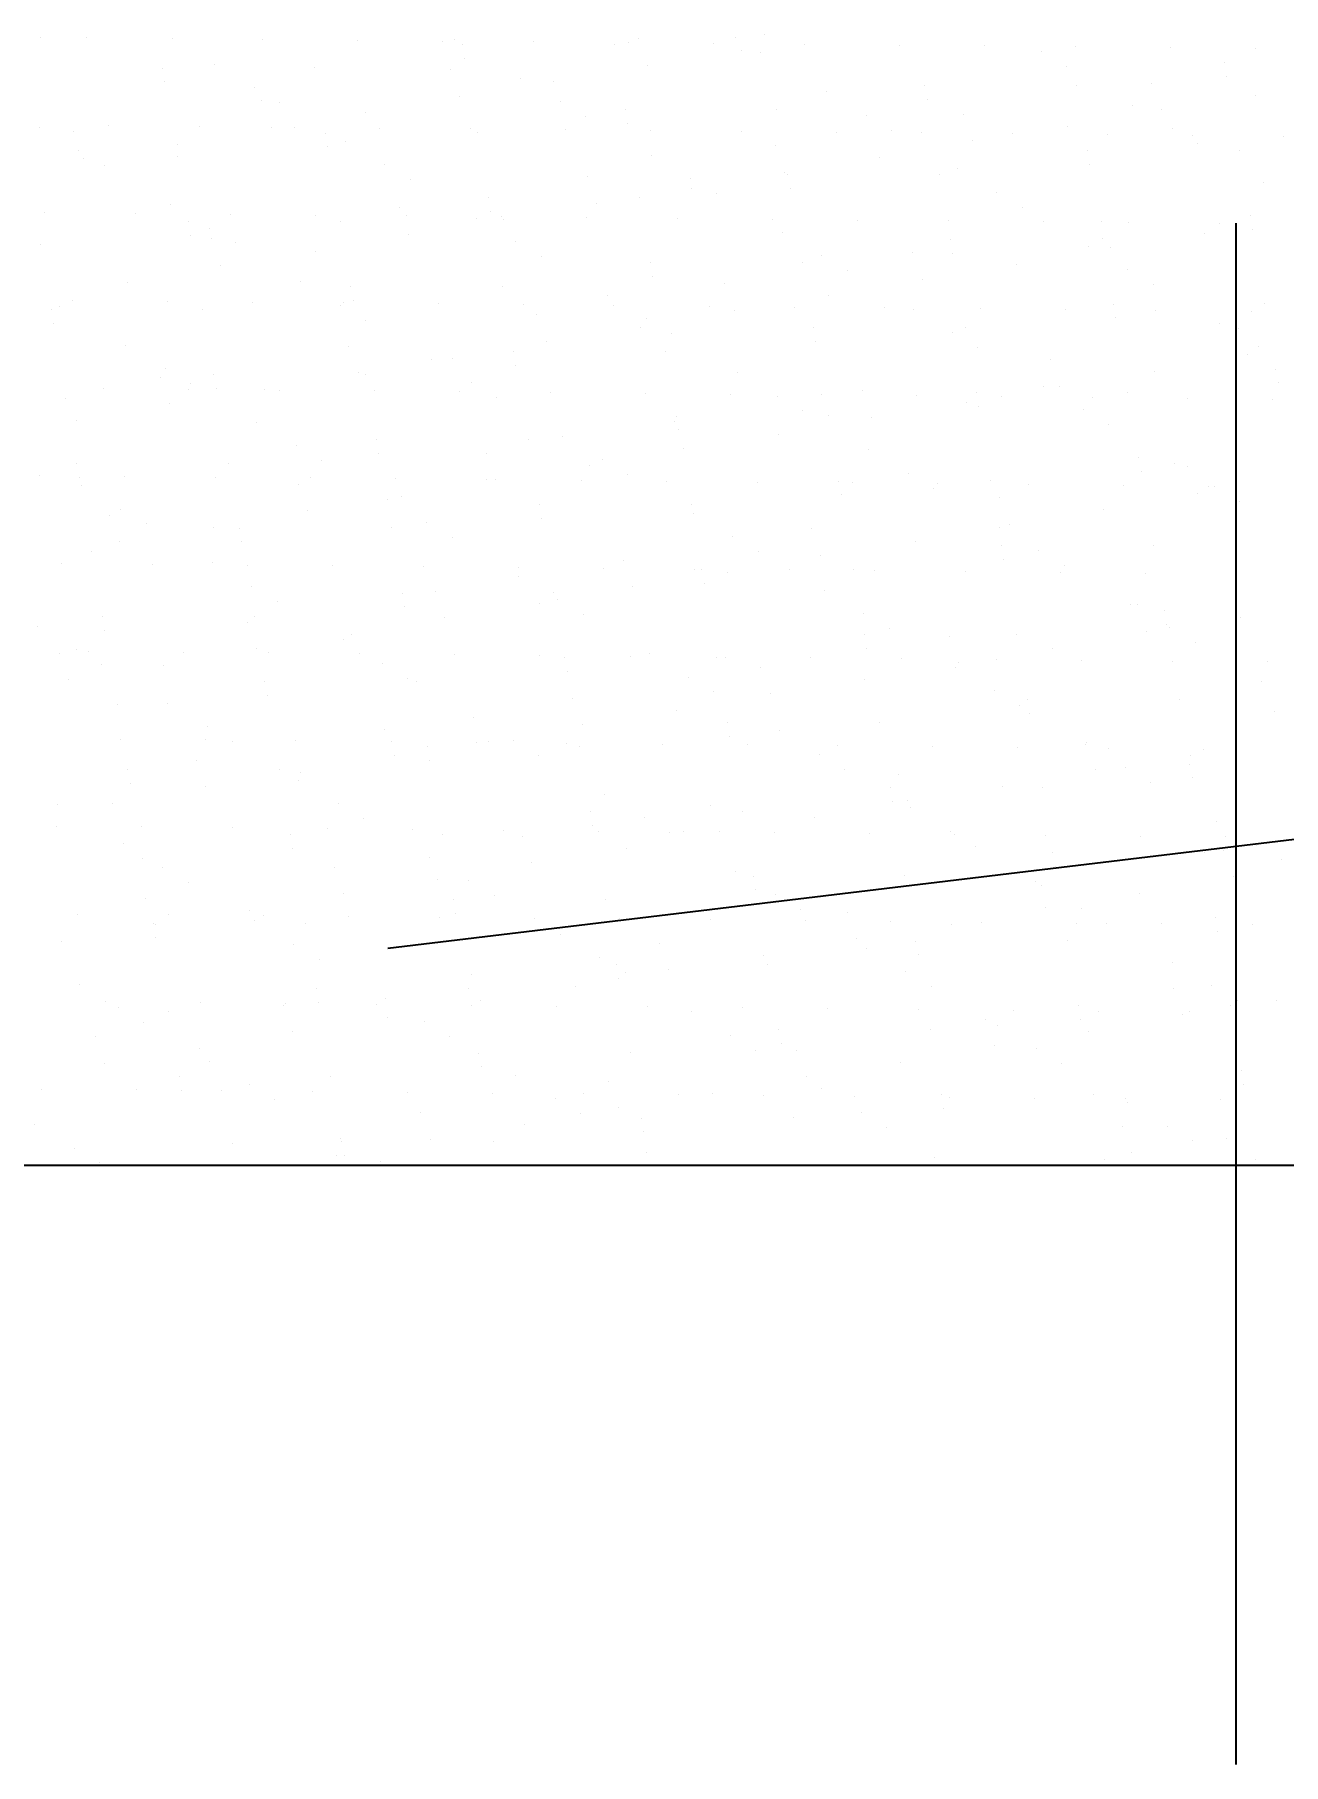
# Model space of a CAD drawing. Header units: millimetres. Extents: x -3 to 53, y -269 to 39.
# Drawn here: x 36.065 to 38.05, y 19.45 to 22.2 of the extents above; entities that cross this region are included whole.
import ezdxf
from ezdxf import colors
from ezdxf.entities.mleader import LeaderData, LeaderLine
from ezdxf.enums import TextEntityAlignment as Align
from ezdxf.math import Vec2, Vec3
from ezdxf.xclip import XClip

# ---------------------------------------------------------------- set-up
doc = ezdxf.new("R2010")
doc.units = ezdxf.units.MM
doc.header["$LTSCALE"] = 15
doc.header["$XCLIPFRAME"] = 2
for name, pattern in [('ACAD_ISO07W100', [3, 0, -3]), ('HIDDEN2', [0.1875, 0.125, -0.0625]), ('PHANTOM', [63.5, 31.75, -6.35, 6.35, -6.35, 6.35, -6.35]), ('PHANTOM2', [1.25, 0.625, -0.125, 0.125, -0.125, 0.125, -0.125])]:
    doc.linetypes.add(name, pattern=pattern)
doc.layers.get('0').update_dxf_attribs({"color": 250})
for name, color, linetype in [('A-EJES', 251, 'PHANTOM'), ('A-MURO BAJO', 251, 'Continuous'), ('A-PROYECCIONES', 250, 'HIDDEN2'), ('A-TEXTO-INDICACIONES', 250, 'Continuous'), ('DLP_VERDE', 250, 'Continuous')]:
    doc.layers.add(name, color=color, linetype=linetype)
doc.layers.add('A-MUROS', color=252, linetype='Continuous', lineweight=30)
doc.styles.add('R80', font='ARIALN.TTF', dxfattribs={"height": 2.03})
doc.styles.add('TXT_COTAS', font='romans.shx', dxfattribs={"width": 0.8})

# ---------------------------------------------------------------- blocks, each defined once
blk = doc.blocks.new('A$C9f73720c')
at = {"layer": 'A-MURO BAJO'}
blk.add_line((67.3776, 127.5973, 0), (61.6241, 108.7505, 0), dxfattribs=at)
at = {"layer": 'A-PROYECCIONES'}
blk.add_line((57.9161, 84.0296, 0), (65.9466, 129.074, 0), dxfattribs=at)
at = {"layer": 'DLP_VERDE'}
blk.add_line((67.3776, 127.5973), (61.6244, 108.7504), dxfattribs=at)
at = {"layer": 'DLP_VERDE', "linetype": 'Continuous'}
for p, q in [((62.847, 118.8387), (62.847, 118.8387)), ((62.9186, 118.8164), (62.9186, 118.8164)), ((62.9933, 118.8394), (62.9933, 118.8394)), ((62.8536, 118.7848), (62.8536, 118.7848)), ((62.8757, 118.7819), (62.8757, 118.7819)), ((62.9947, 118.7662), (62.9947, 118.7662)), ((63.0547, 118.7879), (63.0547, 118.7879)), ((63.0987, 118.7525), (63.0987, 118.7525)), ((63.1207, 118.7496), (63.1207, 118.7496)), ((63.2397, 118.7339), (63.2397, 118.7339)), ((62.8064, 118.7098), (62.8064, 118.7098)), ((63.2444, 118.7093), (63.2444, 118.7093)), ((63.3437, 118.7202), (63.3437, 118.7202)), ((63.3657, 118.7173), (63.3657, 118.7173)), ((62.9499, 118.7016), (62.9499, 118.7016)), ((62.9649, 118.7056), (62.9649, 118.7056)), ((63.0961, 118.7023), (63.0961, 118.7023)), ((63.2649, 118.6822), (63.2649, 118.6822)), ((63.3014, 118.7045), (63.3014, 118.7045)), ((63.3094, 118.6841), (63.3094, 118.6841)), ((63.3879, 118.7011), (63.3879, 118.7011)), ((62.852, 118.6642), (62.852, 118.6642)), ((62.8964, 118.6661), (62.8964, 118.6661)), ((62.9305, 118.6741), (62.9305, 118.6741)), ((63.1051, 118.6752), (63.1051, 118.6752)), ((63.2477, 118.6552), (63.2477, 118.6552)), ((62.8768, 118.6248), (62.8768, 118.6248)), ((63.5288, 118.6033), (63.5288, 118.6033)), ((62.9092, 118.5727), (62.9092, 118.5727)), ((63.1579, 118.5729), (63.1579, 118.5729)), ((63.3473, 118.5722), (63.3473, 118.5722)), ((63.4944, 118.5718), (63.4944, 118.5718)), ((63.7853, 118.5717), (63.7853, 118.5717)), ((62.7609, 118.5657), (62.7609, 118.5657)), ((62.787, 118.5426), (62.787, 118.5426)), ((62.8205, 118.549), (62.8205, 118.549)), ((63.0527, 118.5645), (63.0527, 118.5645)), ((63.1235, 118.5414), (63.1235, 118.5414)), ((63.199, 118.5652), (63.199, 118.5652)), ((63.4907, 118.564), (63.4907, 118.564)), ((63.4959, 118.5429), (63.4959, 118.5429)), ((63.637, 118.5646), (63.637, 118.5646)), ((63.7046, 118.5521), (63.7046, 118.5521)), ((63.8116, 118.5529), (63.8116, 118.5529)), ((63.8644, 118.559), (63.8644, 118.559)), ((62.8786, 118.516), (62.8786, 118.516)), ((62.9245, 118.5353), (62.9245, 118.5353)), ((62.9465, 118.5324), (62.9465, 118.5324)), ((63.0385, 118.523), (63.0385, 118.523)), ((63.0655, 118.5167), (63.0655, 118.5167)), ((63.0829, 118.5249), (63.0829, 118.5249)), ((63.2916, 118.534), (63.2916, 118.534)), ((63.4407, 118.5225), (63.4407, 118.5225)), ((63.4514, 118.541), (63.4514, 118.541)), ((62.7526, 118.511), (62.7526, 118.511)), ((63.0697, 118.4921), (63.0697, 118.4921)), ((63.1695, 118.503), (63.1695, 118.503)), ((63.1916, 118.5001), (63.1916, 118.5001)), ((64.0927, 118.501), (64.0927, 118.501)), ((63.3106, 118.4845), (63.3106, 118.4845)), ((63.4146, 118.4708), (63.4146, 118.4708)), ((63.4366, 118.4679), (63.4366, 118.4679)), ((63.7218, 118.4706), (63.7218, 118.4706)), ((64.0583, 118.4694), (64.0583, 118.4694)), ((63.0121, 118.4356), (63.0121, 118.4356)), ((63.3509, 118.4402), (63.3509, 118.4402)), ((63.4501, 118.4351), (63.4501, 118.4351)), ((63.5556, 118.4522), (63.5556, 118.4522)), ((63.6596, 118.4385), (63.6596, 118.4385)), ((63.6816, 118.4356), (63.6816, 118.4356)), ((63.6874, 118.4391), (63.6874, 118.4391)), ((63.8881, 118.4346), (63.8881, 118.4346)), ((62.7175, 118.4279), (62.7175, 118.4279)), ((62.8638, 118.4286), (62.8638, 118.4286)), ((62.9799, 118.4099), (62.9799, 118.4099)), ((63.1555, 118.4274), (63.1555, 118.4274)), ((63.3018, 118.4281), (63.3018, 118.4281)), ((63.3165, 118.4087), (63.3165, 118.4087)), ((63.5936, 118.4269), (63.5936, 118.4269)), ((63.7398, 118.4275), (63.7398, 118.4275)), ((63.8006, 118.42), (63.8006, 118.42)), ((63.8911, 118.4109), (63.8911, 118.4109)), ((63.9046, 118.4063), (63.9046, 118.4063)), ((64.0046, 118.4202), (64.0046, 118.4202)), ((64.0316, 118.4263), (64.0316, 118.4263)), ((64.0509, 118.4179), (64.0509, 118.4179)), ((64.0953, 118.4198), (64.0953, 118.4198)), ((64.1779, 118.427), (64.1779, 118.427)), ((64.3041, 118.4289), (64.3041, 118.4289)), ((62.9455, 118.3783), (62.9455, 118.3783)), ((63.225, 118.3818), (63.225, 118.3818)), ((63.2694, 118.3837), (63.2694, 118.3837)), ((63.4781, 118.3929), (63.4781, 118.3929)), ((63.6336, 118.3898), (63.6336, 118.3898)), ((63.6379, 118.3998), (63.6379, 118.3998)), ((63.6824, 118.4018), (63.6824, 118.4018)), ((63.9267, 118.4034), (63.9267, 118.4034)), ((64.0456, 118.3877), (64.0456, 118.3877)), ((62.812, 118.3638), (62.812, 118.3638)), ((62.8564, 118.3657), (62.8564, 118.3657)), ((63.0651, 118.3748), (63.0651, 118.3748)), ((63.2627, 118.3595), (63.2627, 118.3595)), ((64.1496, 118.374), (64.1496, 118.374)), ((64.1717, 118.3711), (64.1717, 118.3711)), ((64.2857, 118.3683), (64.2857, 118.3683)), ((64.2907, 118.3554), (64.2907, 118.3554)), ((62.8918, 118.3291), (62.8918, 118.3291)), ((63.9148, 118.3379), (63.9148, 118.3379)), ((64.2513, 118.3367), (64.2513, 118.3367)), ((64.3947, 118.3417), (64.3947, 118.3417)), ((64.4167, 118.3388), (64.4167, 118.3388)), ((64.5357, 118.3232), (64.5357, 118.3232)), ((62.6769, 118.299), (62.6769, 118.299)), ((62.7503, 118.3181), (62.7503, 118.3181)), ((62.7724, 118.3152), (62.7724, 118.3152)), ((62.8914, 118.2995), (62.8914, 118.2995)), ((63.1149, 118.2985), (63.1149, 118.2985)), ((63.5438, 118.3075), (63.5438, 118.3075)), ((63.5529, 118.298), (63.5529, 118.298)), ((63.8804, 118.3064), (63.8804, 118.3064)), ((63.991, 118.2975), (63.991, 118.2975)), ((64.429, 118.2969), (64.429, 118.2969)), ((62.8203, 118.2908), (62.8203, 118.2908)), ((62.9666, 118.2915), (62.9666, 118.2915)), ((62.9954, 118.2858), (62.9954, 118.2858)), ((63.0174, 118.2829), (63.0174, 118.2829)), ((63.1364, 118.2673), (63.1364, 118.2673)), ((63.1729, 118.2772), (63.1729, 118.2772)), ((63.2584, 118.2903), (63.2584, 118.2903)), ((63.4047, 118.2909), (63.4047, 118.2909)), ((63.5094, 118.276), (63.5094, 118.276)), ((63.6964, 118.2897), (63.6964, 118.2897)), ((63.8427, 118.2904), (63.8427, 118.2904)), ((64.0776, 118.2697), (64.0776, 118.2697)), ((64.1344, 118.2892), (64.1344, 118.2892)), ((64.1975, 118.2875), (64.1975, 118.2875)), ((64.2374, 118.2767), (64.2374, 118.2767)), ((64.2807, 118.2899), (64.2807, 118.2899)), ((64.2818, 118.2786), (64.2818, 118.2786)), ((64.4906, 118.2877), (64.4906, 118.2877)), ((62.802, 118.2468), (62.802, 118.2468)), ((63.1385, 118.2456), (63.1385, 118.2456)), ((63.2404, 118.2536), (63.2404, 118.2536)), ((63.2624, 118.2507), (63.2624, 118.2507)), ((63.4115, 118.2406), (63.4115, 118.2406)), ((63.4559, 118.2426), (63.4559, 118.2426)), ((63.6646, 118.2517), (63.6646, 118.2517)), ((63.8244, 118.2587), (63.8244, 118.2587)), ((63.8266, 118.2571), (63.8266, 118.2571)), ((63.8689, 118.2606), (63.8689, 118.2606)), ((62.7676, 118.2153), (62.7676, 118.2153)), ((62.8386, 118.2156), (62.8386, 118.2156)), ((62.9985, 118.2226), (62.9985, 118.2226)), ((63.0429, 118.2245), (63.0429, 118.2245)), ((63.2516, 118.2337), (63.2516, 118.2337)), ((63.3814, 118.235), (63.3814, 118.235)), ((63.4557, 118.2268), (63.4557, 118.2268)), ((63.4854, 118.2213), (63.4854, 118.2213)), ((63.5075, 118.2184), (63.5075, 118.2184)), ((64.4787, 118.2356), (64.4787, 118.2356)), ((63.0848, 118.1964), (63.0848, 118.1964)), ((63.6265, 118.2028), (63.6265, 118.2028)), ((63.7305, 118.1891), (63.7305, 118.1891)), ((63.7525, 118.1862), (63.7525, 118.1862)), ((64.1077, 118.2052), (64.1077, 118.2052)), ((64.4443, 118.204), (64.4443, 118.204)), ((62.7138, 118.166), (62.7138, 118.166)), ((62.7797, 118.1619), (62.7797, 118.1619)), ((63.2177, 118.1614), (63.2177, 118.1614)), ((63.6558, 118.1609), (63.6558, 118.1609)), ((63.7368, 118.1748), (63.7368, 118.1748)), ((63.8715, 118.1705), (63.8715, 118.1705)), ((63.9755, 118.1568), (63.9755, 118.1568)), ((64.0733, 118.1737), (64.0733, 118.1737)), ((64.0938, 118.1603), (64.0938, 118.1603)), ((62.6314, 118.1549), (62.6314, 118.1549)), ((62.9232, 118.1537), (62.9232, 118.1537)), ((63.0695, 118.1544), (63.0695, 118.1544)), ((63.3612, 118.1532), (63.3612, 118.1532)), ((63.3659, 118.1445), (63.3659, 118.1445)), ((63.5075, 118.1538), (63.5075, 118.1538)), ((63.7024, 118.1433), (63.7024, 118.1433)), ((63.7992, 118.1526), (63.7992, 118.1526)), ((63.9455, 118.1533), (63.9455, 118.1533)), ((63.9975, 118.1539), (63.9975, 118.1539)), ((64.1165, 118.1382), (64.1165, 118.1382)), ((64.2373, 118.1521), (64.2373, 118.1521)), ((64.3836, 118.1528), (64.3836, 118.1528)), ((64.3905, 118.1548), (64.3905, 118.1548)), ((64.4239, 118.1355), (64.4239, 118.1355)), ((64.4683, 118.1375), (64.4683, 118.1375)), ((62.995, 118.1141), (62.995, 118.1141)), ((63.3315, 118.1129), (63.3315, 118.1129)), ((63.6424, 118.1014), (63.6424, 118.1014)), ((63.8511, 118.1105), (63.8511, 118.1105)), ((64.0109, 118.1175), (64.0109, 118.1175)), ((64.0196, 118.1244), (64.0196, 118.1244)), ((64.0554, 118.1194), (64.0554, 118.1194)), ((64.2205, 118.1245), (64.2205, 118.1245)), ((64.2425, 118.1216), (64.2425, 118.1216)), ((64.2641, 118.1285), (64.2641, 118.1285)), ((64.3615, 118.106), (64.3615, 118.106)), ((62.5982, 118.098), (62.5982, 118.098)), ((62.624, 118.0837), (62.624, 118.0837)), ((62.7172, 118.0823), (62.7172, 118.0823)), ((62.9606, 118.0826), (62.9606, 118.0826)), ((63.0251, 118.0744), (63.0251, 118.0744)), ((63.185, 118.0814), (63.185, 118.0814)), ((63.2294, 118.0834), (63.2294, 118.0834)), ((63.4381, 118.0925), (63.4381, 118.0925)), ((63.598, 118.0995), (63.598, 118.0995)), ((63.6487, 118.0941), (63.6487, 118.0941)), ((64.4655, 118.0923), (64.4655, 118.0923)), ((62.5896, 118.0522), (62.5896, 118.0522)), ((62.6121, 118.0564), (62.6121, 118.0564)), ((62.772, 118.0634), (62.772, 118.0634)), ((62.8164, 118.0653), (62.8164, 118.0653)), ((62.8212, 118.0686), (62.8212, 118.0686)), ((62.8432, 118.0657), (62.8432, 118.0657)), ((62.9622, 118.0501), (62.9622, 118.0501)), ((63.2777, 118.0637), (63.2777, 118.0637)), ((64.3007, 118.0725), (64.3007, 118.0725)), ((62.8825, 118.0248), (62.8825, 118.0248)), ((62.9068, 118.0333), (62.9068, 118.0333)), ((63.0662, 118.0364), (63.0662, 118.0364)), ((63.0883, 118.0335), (63.0883, 118.0335)), ((63.3206, 118.0243), (63.3206, 118.0243)), ((63.7586, 118.0238), (63.7586, 118.0238)), ((63.9298, 118.0421), (63.9298, 118.0421)), ((64.1966, 118.0232), (64.1966, 118.0232)), ((64.2663, 118.041), (64.2663, 118.041)), ((62.588, 118.0171), (62.588, 118.0171)), ((62.7343, 118.0178), (62.7343, 118.0178)), ((63.026, 118.0166), (63.026, 118.0166)), ((63.1723, 118.0173), (63.1723, 118.0173)), ((63.2073, 118.0178), (63.2073, 118.0178)), ((63.3113, 118.0041), (63.3113, 118.0041)), ((63.3333, 118.0012), (63.3333, 118.0012)), ((63.4641, 118.0161), (63.4641, 118.0161)), ((63.5589, 118.0118), (63.5589, 118.0118)), ((63.6103, 118.0167), (63.6103, 118.0167)), ((63.8954, 118.0106), (63.8954, 118.0106)), ((63.9021, 118.0155), (63.9021, 118.0155)), ((64.0484, 118.0162), (64.0484, 118.0162)), ((64.2126, 117.9917), (64.2126, 117.9917)), ((64.3401, 118.015), (64.3401, 118.015)), ((63.1879, 117.9814), (63.1879, 117.9814)), ((63.4523, 117.9856), (63.4523, 117.9856)), ((63.5245, 117.9802), (63.5245, 117.9802)), ((63.5563, 117.9719), (63.5563, 117.9719)), ((63.5783, 117.969), (63.5783, 117.969)), ((64.0376, 117.9693), (64.0376, 117.9693)), ((64.1974, 117.9763), (64.1974, 117.9763)), ((64.2419, 117.9783), (64.2419, 117.9783)), ((62.817, 117.951), (62.817, 117.951)), ((63.1535, 117.9499), (63.1535, 117.9499)), ((63.3715, 117.9403), (63.3715, 117.9403)), ((63.4159, 117.9422), (63.4159, 117.9422)), ((63.6246, 117.9513), (63.6246, 117.9513)), ((63.6973, 117.9533), (63.6973, 117.9533)), ((63.7845, 117.9583), (63.7845, 117.9583)), ((63.8013, 117.9396), (63.8013, 117.9396)), ((63.8234, 117.9367), (63.8234, 117.9367)), ((63.8289, 117.9602), (63.8289, 117.9602)), ((63.8416, 117.9614), (63.8416, 117.9614)), ((62.7826, 117.9195), (62.7826, 117.9195)), ((62.7986, 117.9152), (62.7986, 117.9152)), ((62.9585, 117.9222), (62.9585, 117.9222)), ((63.0029, 117.9242), (63.0029, 117.9242)), ((63.2116, 117.9333), (63.2116, 117.9333)), ((63.4707, 117.931), (63.4707, 117.931)), ((63.9423, 117.921), (63.9423, 117.921)), ((64.1228, 117.9095), (64.1228, 117.9095)), ((62.5455, 117.9042), (62.5455, 117.9042)), ((62.5473, 117.8882), (62.5473, 117.8882)), ((62.5899, 117.9061), (62.5899, 117.9061)), ((62.9854, 117.8877), (62.9854, 117.8877)), ((63.0998, 117.9006), (63.0998, 117.9006)), ((63.4234, 117.8872), (63.4234, 117.8872)), ((63.8615, 117.8867), (63.8615, 117.8867)), ((64.0463, 117.9073), (64.0463, 117.9073)), ((64.0684, 117.9044), (64.0684, 117.9044)), ((64.1874, 117.8888), (64.1874, 117.8888)), ((64.2995, 117.8861), (64.2995, 117.8861)), ((62.543, 117.8651), (62.543, 117.8651)), ((62.6908, 117.88), (62.6908, 117.88)), ((62.7289, 117.8703), (62.7289, 117.8703)), ((62.8371, 117.8807), (62.8371, 117.8807)), ((63.1289, 117.8795), (63.1289, 117.8795)), ((63.2751, 117.8802), (63.2751, 117.8802)), ((63.5669, 117.879), (63.5669, 117.879)), ((63.7132, 117.8796), (63.7132, 117.8796)), ((63.7518, 117.8791), (63.7518, 117.8791)), ((64.0049, 117.8784), (64.0049, 117.8784)), ((64.0884, 117.8779), (64.0884, 117.8779)), ((64.1512, 117.8791), (64.1512, 117.8791)), ((64.2914, 117.8751), (64.2914, 117.8751)), ((64.3134, 117.8722), (64.3134, 117.8722)), ((62.6471, 117.8514), (62.6471, 117.8514)), ((62.6691, 117.8485), (62.6691, 117.8485)), ((62.7881, 117.8329), (62.7881, 117.8329)), ((63.3809, 117.8487), (63.3809, 117.8487)), ((63.7174, 117.8476), (63.7174, 117.8476)), ((64.0346, 117.8287), (64.0346, 117.8287)), ((64.2241, 117.8282), (64.2241, 117.8282)), ((64.3839, 117.8351), (64.3839, 117.8351)), ((62.8921, 117.8192), (62.8921, 117.8192)), ((62.9141, 117.8163), (62.9141, 117.8163)), ((63.01, 117.8184), (63.01, 117.8184)), ((63.0331, 117.8006), (63.0331, 117.8006)), ((63.3465, 117.8172), (63.3465, 117.8172)), ((63.558, 117.7991), (63.558, 117.7991)), ((63.6024, 117.801), (63.6024, 117.801)), ((63.8111, 117.8101), (63.8111, 117.8101)), ((63.971, 117.8171), (63.971, 117.8171)), ((64.0154, 117.819), (64.0154, 117.819)), ((62.6391, 117.788), (62.6391, 117.788)), ((62.9756, 117.7868), (62.9756, 117.7868)), ((62.9851, 117.7741), (62.9851, 117.7741)), ((63.1371, 117.7869), (63.1371, 117.7869)), ((63.145, 117.781), (63.145, 117.781)), ((63.1591, 117.784), (63.1591, 117.784)), ((63.1894, 117.783), (63.1894, 117.783)), ((63.3981, 117.7921), (63.3981, 117.7921)), ((63.6637, 117.7983), (63.6637, 117.7983)), ((64.3157, 117.7768), (64.3157, 117.7768)), ((62.5019, 117.7441), (62.5019, 117.7441)), ((62.5721, 117.756), (62.5721, 117.756)), ((62.6047, 117.7565), (62.6047, 117.7565)), ((62.6502, 117.7511), (62.6502, 117.7511)), ((62.732, 117.763), (62.732, 117.763)), ((62.7764, 117.765), (62.7764, 117.765)), ((63.0882, 117.7506), (63.0882, 117.7506)), ((63.2781, 117.7684), (63.2781, 117.7684)), ((63.2928, 117.7679), (63.2928, 117.7679)), ((63.3821, 117.7547), (63.3821, 117.7547)), ((63.4042, 117.7518), (63.4042, 117.7518)), ((63.5263, 117.7501), (63.5263, 117.7501)), ((63.9448, 117.7464), (63.9448, 117.7464)), ((63.9643, 117.7496), (63.9643, 117.7496)), ((64.2813, 117.7452), (64.2813, 117.7452)), ((62.7937, 117.7429), (62.7937, 117.7429)), ((62.9218, 117.7376), (62.9218, 117.7376)), ((62.9399, 117.7436), (62.9399, 117.7436)), ((63.2317, 117.7424), (63.2317, 117.7424)), ((63.378, 117.7431), (63.378, 117.7431)), ((63.5232, 117.7361), (63.5232, 117.7361)), ((63.6272, 117.7224), (63.6272, 117.7224)), ((63.6492, 117.7195), (63.6492, 117.7195)), ((63.6697, 117.7419), (63.6697, 117.7419)), ((63.816, 117.7425), (63.816, 117.7425)), ((64.1078, 117.7413), (64.1078, 117.7413)), ((64.254, 117.742), (64.254, 117.742)), ((62.5509, 117.7072), (62.5509, 117.7072)), ((63.5739, 117.716), (63.5739, 117.716)), ((63.7682, 117.7038), (63.7682, 117.7038)), ((63.8722, 117.6901), (63.8722, 117.6901)), ((63.9104, 117.7149), (63.9104, 117.7149)), ((64.2276, 117.696), (64.2276, 117.696)), ((63.203, 117.6857), (63.203, 117.6857)), ((63.5395, 117.6845), (63.5395, 117.6845)), ((63.8567, 117.6656), (63.8567, 117.6656)), ((63.8942, 117.6872), (63.8942, 117.6872)), ((63.9976, 117.669), (63.9976, 117.669)), ((64.0132, 117.6716), (64.0132, 117.6716)), ((64.1575, 117.6759), (64.1575, 117.6759)), ((64.2019, 117.6779), (64.2019, 117.6779)), ((62.4729, 117.6342), (62.4729, 117.6342)), ((62.832, 117.6553), (62.832, 117.6553)), ((63.1686, 117.6541), (63.1686, 117.6541)), ((63.3315, 117.6399), (63.3315, 117.6399)), ((63.3759, 117.6418), (63.3759, 117.6418)), ((63.4857, 117.6352), (63.4857, 117.6352)), ((63.5846, 117.6509), (63.5846, 117.6509)), ((63.7445, 117.6579), (63.7445, 117.6579)), ((63.7889, 117.6598), (63.7889, 117.6598)), ((64.1172, 117.6579), (64.1172, 117.6579)), ((64.1393, 117.655), (64.1393, 117.655)), ((64.2582, 117.6393), (64.2582, 117.6393)), ((62.4585, 117.6063), (62.4585, 117.6063)), ((62.4611, 117.6249), (62.4611, 117.6249)), ((62.4949, 117.6313), (62.4949, 117.6313)), ((62.6047, 117.607), (62.6047, 117.607)), ((62.6139, 117.6157), (62.6139, 117.6157)), ((62.753, 117.614), (62.753, 117.614)), ((62.7586, 117.6149), (62.7586, 117.6149)), ((62.7976, 117.6238), (62.7976, 117.6238)), ((62.9185, 117.6218), (62.9185, 117.6218)), ((62.9629, 117.6238), (62.9629, 117.6238)), ((63.0428, 117.6065), (63.0428, 117.6065)), ((63.1716, 117.6329), (63.1716, 117.6329)), ((63.1911, 117.6135), (63.1911, 117.6135)), ((63.6291, 117.613), (63.6291, 117.613)), ((64.0671, 117.6125), (64.0671, 117.6125)), ((64.1378, 117.6137), (64.1378, 117.6137)), ((62.5055, 117.6038), (62.5055, 117.6038)), ((62.5499, 117.6057), (62.5499, 117.6057)), ((62.7179, 117.602), (62.7179, 117.602)), ((62.74, 117.5991), (62.74, 117.5991)), ((62.8589, 117.5834), (62.8589, 117.5834)), ((62.8965, 117.6058), (62.8965, 117.6058)), ((63.1148, 117.6049), (63.1148, 117.6049)), ((63.3345, 117.6053), (63.3345, 117.6053)), ((63.4808, 117.606), (63.4808, 117.606)), ((63.7669, 117.5833), (63.7669, 117.5833)), ((63.7726, 117.6048), (63.7726, 117.6048)), ((63.9188, 117.6054), (63.9188, 117.6054)), ((64.1034, 117.5822), (64.1034, 117.5822)), ((64.2106, 117.6042), (64.2106, 117.6042)), ((62.7439, 117.5745), (62.7439, 117.5745)), ((62.9629, 117.5697), (62.9629, 117.5697)), ((62.985, 117.5668), (62.985, 117.5668)), ((63.104, 117.5512), (63.104, 117.5512)), ((63.3959, 117.553), (63.3959, 117.553)), ((63.7325, 117.5518), (63.7325, 117.5518)), ((63.208, 117.5375), (63.208, 117.5375)), ((63.23, 117.5346), (63.23, 117.5346)), ((64.0496, 117.5329), (64.0496, 117.5329)), ((64.1841, 117.5278), (64.1841, 117.5278)), ((63.025, 117.5226), (63.025, 117.5226)), ((63.349, 117.5189), (63.349, 117.5189)), ((63.3615, 117.5214), (63.3615, 117.5214)), ((63.453, 117.5052), (63.453, 117.5052)), ((63.475, 117.5023), (63.475, 117.5023)), ((63.518, 117.4987), (63.518, 117.4987)), ((63.5624, 117.5006), (63.5624, 117.5006)), ((63.6787, 117.5025), (63.6787, 117.5025)), ((63.7711, 117.5098), (63.7711, 117.5098)), ((63.931, 117.5167), (63.931, 117.5167)), ((63.9754, 117.5187), (63.9754, 117.5187)), ((62.4178, 117.4775), (62.4178, 117.4775)), ((62.5613, 117.4692), (62.5613, 117.4692)), ((62.6541, 117.4922), (62.6541, 117.4922)), ((62.7076, 117.4699), (62.7076, 117.4699)), ((62.8559, 117.4769), (62.8559, 117.4769)), ((62.9451, 117.4737), (62.9451, 117.4737)), ((62.9906, 117.4911), (62.9906, 117.4911)), ((62.9993, 117.4687), (62.9993, 117.4687)), ((63.105, 117.4807), (63.105, 117.4807)), ((63.1456, 117.4694), (63.1456, 117.4694)), ((63.1494, 117.4826), (63.1494, 117.4826)), ((63.2939, 117.4764), (63.2939, 117.4764)), ((63.3078, 117.4722), (63.3078, 117.4722)), ((63.3581, 117.4917), (63.3581, 117.4917)), ((63.5836, 117.4689), (63.5836, 117.4689)), ((63.594, 117.4866), (63.594, 117.4866)), ((63.698, 117.4729), (63.698, 117.4729)), ((63.7201, 117.47), (63.7201, 117.47)), ((63.7319, 117.4759), (63.7319, 117.4759)), ((64.17, 117.4754), (64.17, 117.4754)), ((62.5321, 117.4557), (62.5321, 117.4557)), ((62.6197, 117.4607), (62.6197, 117.4607)), ((62.692, 117.4626), (62.692, 117.4626)), ((62.7364, 117.4646), (62.7364, 117.4646)), ((62.9369, 117.4418), (62.9369, 117.4418)), ((63.4374, 117.4682), (63.4374, 117.4682)), ((63.8391, 117.4544), (63.8391, 117.4544)), ((63.8754, 117.4677), (63.8754, 117.4677)), ((63.9598, 117.4506), (63.9598, 117.4506)), ((64.0217, 117.4683), (64.0217, 117.4683)), ((63.5889, 117.4203), (63.5889, 117.4203)), ((63.9254, 117.4191), (63.9254, 117.4191)), ((63.9431, 117.4407), (63.9431, 117.4407)), ((63.9651, 117.4378), (63.9651, 117.4378)), ((64.0841, 117.4221), (64.0841, 117.4221)), ((62.4398, 117.3985), (62.4398, 117.3985)), ((62.5659, 117.4114), (62.5659, 117.4114)), ((63.218, 117.3899), (63.218, 117.3899)), ((63.5545, 117.3887), (63.5545, 117.3887)), ((64.1881, 117.4084), (64.1881, 117.4084)), ((64.2101, 117.4055), (64.2101, 117.4055)), ((64.2426, 117.4002), (64.2426, 117.4002)), ((62.5438, 117.3848), (62.5438, 117.3848)), ((62.5658, 117.3819), (62.5658, 117.3819)), ((62.6848, 117.3662), (62.6848, 117.3662)), ((62.8471, 117.3595), (62.8471, 117.3595)), ((63.7489, 117.3595), (63.7489, 117.3595)), ((63.8717, 117.3698), (63.8717, 117.3698)), ((63.9576, 117.3686), (63.9576, 117.3686)), ((64.1175, 117.3756), (64.1175, 117.3756)), ((64.1619, 117.3775), (64.1619, 117.3775)), ((62.3724, 117.3333), (62.3724, 117.3333)), ((62.5207, 117.3404), (62.5207, 117.3404)), ((62.6641, 117.3321), (62.6641, 117.3321)), ((62.7888, 117.3525), (62.7888, 117.3525)), ((62.8104, 117.3328), (62.8104, 117.3328)), ((62.8108, 117.3496), (62.8108, 117.3496)), ((62.9298, 117.334), (62.9298, 117.334)), ((62.9587, 117.3398), (62.9587, 117.3398)), ((63.1022, 117.3316), (63.1022, 117.3316)), ((63.1316, 117.3325), (63.1316, 117.3325)), ((63.1836, 117.3584), (63.1836, 117.3584)), ((63.2485, 117.3323), (63.2485, 117.3323)), ((63.2915, 117.3395), (63.2915, 117.3395)), ((63.3359, 117.3414), (63.3359, 117.3414)), ((63.3967, 117.3393), (63.3967, 117.3393)), ((63.5008, 117.3395), (63.5008, 117.3395)), ((63.5446, 117.3505), (63.5446, 117.3505)), ((63.6865, 117.3317), (63.6865, 117.3317)), ((63.7045, 117.3575), (63.7045, 117.3575)), ((63.8348, 117.3388), (63.8348, 117.3388)), ((64.1245, 117.3312), (64.1245, 117.3312)), ((62.4761, 117.3292), (62.4761, 117.3292)), ((62.5099, 117.3054), (62.5099, 117.3054)), ((62.7186, 117.3145), (62.7186, 117.3145)), ((62.8127, 117.328), (62.8127, 117.328)), ((62.8785, 117.3215), (62.8785, 117.3215)), ((62.9229, 117.3234), (62.9229, 117.3234)), ((63.0338, 117.3203), (63.0338, 117.3203)), ((63.0558, 117.3174), (63.0558, 117.3174)), ((63.1298, 117.3091), (63.1298, 117.3091)), ((63.5402, 117.3311), (63.5402, 117.3311)), ((63.9782, 117.3305), (63.9782, 117.3305)), ((64.1528, 117.3179), (64.1528, 117.3179)), ((62.4417, 117.2976), (62.4417, 117.2976)), ((62.4655, 117.3034), (62.4655, 117.3034)), ((62.7589, 117.2787), (62.7589, 117.2787)), ((63.1748, 117.3017), (63.1748, 117.3017)), ((63.2788, 117.288), (63.2788, 117.288)), ((63.3009, 117.2851), (63.3009, 117.2851)), ((63.7819, 117.2876), (63.7819, 117.2876)), ((64.1184, 117.2864), (64.1184, 117.2864)), ((63.411, 117.2572), (63.411, 117.2572)), ((63.4199, 117.2694), (63.4199, 117.2694)), ((63.5239, 117.2557), (63.5239, 117.2557)), ((63.5459, 117.2528), (63.5459, 117.2528)), ((63.7475, 117.256), (63.7475, 117.256)), ((62.388, 117.2484), (62.388, 117.2484)), ((63.04, 117.2268), (63.04, 117.2268)), ((63.3766, 117.2257), (63.3766, 117.2257)), ((63.6649, 117.2372), (63.6649, 117.2372)), ((63.7689, 117.2235), (63.7689, 117.2235)), ((64.0647, 117.2372), (64.0647, 117.2372)), ((64.1441, 117.2274), (64.1441, 117.2274)), ((62.3289, 117.1956), (62.3289, 117.1956)), ((62.4752, 117.1962), (62.4752, 117.1962)), ((62.6235, 117.2033), (62.6235, 117.2033)), ((62.6691, 117.1965), (62.6691, 117.1965)), ((62.767, 117.195), (62.767, 117.195)), ((62.9133, 117.1957), (62.9133, 117.1957)), ((63.0056, 117.1953), (63.0056, 117.1953)), ((63.0615, 117.2027), (63.0615, 117.2027)), ((63.205, 117.1945), (63.205, 117.1945)), ((63.3513, 117.1952), (63.3513, 117.1952)), ((63.478, 117.1983), (63.478, 117.1983)), ((63.4996, 117.2022), (63.4996, 117.2022)), ((63.5224, 117.2003), (63.5224, 117.2003)), ((63.643, 117.194), (63.643, 117.194)), ((63.6937, 117.2068), (63.6937, 117.2068)), ((63.7311, 117.2094), (63.7311, 117.2094)), ((63.7893, 117.1946), (63.7893, 117.1946)), ((63.7909, 117.2206), (63.7909, 117.2206)), ((63.891, 117.2164), (63.891, 117.2164)), ((63.9099, 117.2049), (63.9099, 117.2049)), ((63.9354, 117.2183), (63.9354, 117.2183)), ((63.9376, 117.2017), (63.9376, 117.2017)), ((62.3696, 117.1676), (62.3696, 117.1676)), ((62.9051, 117.1733), (62.9051, 117.1733)), ((63.065, 117.1803), (63.065, 117.1803)), ((63.1094, 117.1822), (63.1094, 117.1822)), ((63.3181, 117.1913), (63.3181, 117.1913)), ((63.3228, 117.1764), (63.3228, 117.1764)), ((64.0139, 117.1912), (64.0139, 117.1912)), ((64.036, 117.1883), (64.036, 117.1883)), ((64.0811, 117.1934), (64.0811, 117.1934)), ((64.1549, 117.1727), (64.1549, 117.1727)), ((62.3916, 117.1647), (62.3916, 117.1647)), ((62.4921, 117.1553), (62.4921, 117.1553)), ((62.5106, 117.149), (62.5106, 117.149)), ((62.6347, 117.1649), (62.6347, 117.1649)), ((62.652, 117.1623), (62.652, 117.1623)), ((62.6964, 117.1642), (62.6964, 117.1642)), ((62.9519, 117.1461), (62.9519, 117.1461)), ((63.9749, 117.1549), (63.9749, 117.1549)), ((62.581, 117.1157), (62.581, 117.1157)), ((62.6146, 117.1353), (62.6146, 117.1353)), ((62.6367, 117.1324), (62.6367, 117.1324)), ((62.7556, 117.1168), (62.7556, 117.1168)), ((63.6039, 117.1245), (63.6039, 117.1245)), ((63.9405, 117.1233), (63.9405, 117.1233)), ((62.8597, 117.1031), (62.8597, 117.1031)), ((62.8817, 117.1002), (62.8817, 117.1002)), ((63.0007, 117.0845), (63.0007, 117.0845)), ((63.233, 117.0941), (63.233, 117.0941)), ((63.5695, 117.093), (63.5695, 117.093)), ((62.2883, 117.0667), (62.2883, 117.0667)), ((62.4318, 117.0584), (62.4318, 117.0584)), ((62.5781, 117.0591), (62.5781, 117.0591)), ((62.7263, 117.0662), (62.7263, 117.0662)), ((62.8621, 117.0638), (62.8621, 117.0638)), ((62.8698, 117.0579), (62.8698, 117.0579)), ((63.0161, 117.0586), (63.0161, 117.0586)), ((63.1047, 117.0708), (63.1047, 117.0708)), ((63.1267, 117.0679), (63.1267, 117.0679)), ((63.1644, 117.0656), (63.1644, 117.0656)), ((63.1986, 117.0626), (63.1986, 117.0626)), ((63.3078, 117.0574), (63.3078, 117.0574)), ((63.4541, 117.0581), (63.4541, 117.0581)), ((63.6024, 117.0651), (63.6024, 117.0651)), ((63.6645, 117.0571), (63.6645, 117.0571)), ((63.7089, 117.0591), (63.7089, 117.0591)), ((63.7459, 117.0569), (63.7459, 117.0569)), ((63.8867, 117.0741), (63.8867, 117.0741)), ((63.8922, 117.0575), (63.8922, 117.0575)), ((63.9176, 117.0682), (63.9176, 117.0682)), ((64.0404, 117.0646), (64.0404, 117.0646)), ((64.0775, 117.0752), (64.0775, 117.0752)), ((64.1219, 117.0771), (64.1219, 117.0771)), ((62.4912, 117.0334), (62.4912, 117.0334)), ((62.8277, 117.0322), (62.8277, 117.0322)), ((63.0916, 117.0321), (63.0916, 117.0321)), ((63.2457, 117.0522), (63.2457, 117.0522)), ((63.2515, 117.0391), (63.2515, 117.0391)), ((63.2959, 117.0411), (63.2959, 117.0411)), ((63.3497, 117.0385), (63.3497, 117.0385)), ((63.3717, 117.0356), (63.3717, 117.0356)), ((63.5046, 117.0502), (63.5046, 117.0502)), ((63.5158, 117.0437), (63.5158, 117.0437)), ((62.4255, 117.0031), (62.4255, 117.0031)), ((62.4567, 117.0019), (62.4567, 117.0019)), ((62.4699, 117.005), (62.4699, 117.005)), ((62.6786, 117.0141), (62.6786, 117.0141)), ((62.8385, 117.0211), (62.8385, 117.0211)), ((62.8829, 117.023), (62.8829, 117.023)), ((63.1449, 117.0134), (63.1449, 117.0134)), ((63.4907, 117.02), (63.4907, 117.02)), ((63.5947, 117.0063), (63.5947, 117.0063)), ((63.6168, 117.0034), (63.6168, 117.0034)), ((62.2656, 116.9961), (62.2656, 116.9961)), ((62.7739, 116.983), (62.7739, 116.983)), ((63.7358, 116.9877), (63.7358, 116.9877)), ((63.7969, 116.9918), (63.7969, 116.9918)), ((63.8398, 116.974), (63.8398, 116.974)), ((64.1334, 116.9906), (64.1334, 116.9906)), ((62.403, 116.9526), (62.403, 116.9526)), ((63.426, 116.9614), (63.426, 116.9614)), ((63.7625, 116.9603), (63.7625, 116.9603)), ((63.8618, 116.9711), (63.8618, 116.9711)), ((63.9808, 116.9555), (63.9808, 116.9555)), ((62.5346, 116.9213), (62.5346, 116.9213)), ((62.6809, 116.922), (62.6809, 116.922)), ((62.8292, 116.929), (62.8292, 116.929)), ((62.9727, 116.9208), (62.9727, 116.9208)), ((63.0551, 116.9311), (63.0551, 116.9311)), ((63.1189, 116.9215), (63.1189, 116.9215)), ((63.2672, 116.9285), (63.2672, 116.9285)), ((63.3916, 116.9299), (63.3916, 116.9299)), ((63.4107, 116.9203), (63.4107, 116.9203)), ((63.557, 116.921), (63.557, 116.921)), ((63.7052, 116.928), (63.7052, 116.928)), ((63.8487, 116.9198), (63.8487, 116.9198)), ((63.995, 116.9204), (63.995, 116.9204)), ((64.0797, 116.9414), (64.0797, 116.9414)), ((64.0848, 116.9418), (64.0848, 116.9418)), ((64.1041, 116.927), (64.1041, 116.927)), ((64.1068, 116.9389), (64.1068, 116.9389)), ((62.5815, 116.8996), (62.5815, 116.8996)), ((62.6841, 116.9007), (62.6841, 116.9007)), ((63.0207, 116.8995), (63.0207, 116.8995)), ((63.438, 116.8979), (63.438, 116.8979)), ((63.4824, 116.8999), (63.4824, 116.8999)), ((63.6911, 116.909), (63.6911, 116.909)), ((63.7088, 116.911), (63.7088, 116.911)), ((63.851, 116.916), (63.851, 116.916)), ((63.8954, 116.9179), (63.8954, 116.9179)), ((62.6855, 116.8859), (62.6855, 116.8859)), ((62.7075, 116.883), (62.7075, 116.883)), ((62.8265, 116.8673), (62.8265, 116.8673)), ((62.8651, 116.8729), (62.8651, 116.8729)), ((63.025, 116.8799), (63.025, 116.8799)), ((63.0694, 116.8819), (63.0694, 116.8819)), ((63.2781, 116.891), (63.2781, 116.891)), ((63.3378, 116.8807), (63.3378, 116.8807)), ((62.9305, 116.8536), (62.9305, 116.8536)), ((62.9526, 116.8507), (62.9526, 116.8507)), ((62.9669, 116.8503), (62.9669, 116.8503)), ((63.9899, 116.8591), (63.9899, 116.8591)), ((63.0715, 116.835), (63.0715, 116.835)), ((63.1755, 116.8213), (63.1755, 116.8213)), ((63.1976, 116.8184), (63.1976, 116.8184)), ((63.619, 116.8287), (63.619, 116.8287)), ((63.9555, 116.8276), (63.9555, 116.8276)), ((62.932, 116.7919), (62.932, 116.7919)), ((63.0755, 116.7837), (63.0755, 116.7837)), ((63.2218, 116.7844), (63.2218, 116.7844)), ((63.248, 116.7984), (63.248, 116.7984)), ((63.3166, 116.8028), (63.3166, 116.8028)), ((63.3701, 116.7914), (63.3701, 116.7914)), ((63.4206, 116.7891), (63.4206, 116.7891)), ((63.4426, 116.7862), (63.4426, 116.7862)), ((63.5135, 116.7832), (63.5135, 116.7832)), ((63.5846, 116.7972), (63.5846, 116.7972)), ((63.6598, 116.7839), (63.6598, 116.7839)), ((63.8081, 116.7909), (63.8081, 116.7909)), ((63.9516, 116.7827), (63.9516, 116.7827)), ((63.2136, 116.7668), (63.2136, 116.7668)), ((63.5616, 116.7705), (63.5616, 116.7705)), ((63.6245, 116.7568), (63.6245, 116.7568)), ((63.6656, 116.7568), (63.6656, 116.7568)), ((63.6689, 116.7587), (63.6689, 116.7587)), ((63.6876, 116.7539), (63.6876, 116.7539)), ((63.8776, 116.7678), (63.8776, 116.7678)), ((63.9017, 116.7783), (63.9017, 116.7783)), ((64.0375, 116.7748), (64.0375, 116.7748)), ((63.2115, 116.7387), (63.2115, 116.7387)), ((63.2559, 116.7407), (63.2559, 116.7407)), ((63.4646, 116.7498), (63.4646, 116.7498)), ((63.5308, 116.748), (63.5308, 116.748)), ((63.8066, 116.7383), (63.8066, 116.7383)), ((63.1599, 116.7176), (63.1599, 116.7176)), ((63.9106, 116.7246), (63.9106, 116.7246)), ((63.9327, 116.7217), (63.9327, 116.7217)), ((64.0517, 116.706), (64.0517, 116.706)), ((63.8119, 116.696), (63.8119, 116.696)), ((63.441, 116.6657), (63.441, 116.6657)), ((63.4729, 116.6543), (63.4729, 116.6543)), ((63.6164, 116.6461), (63.6164, 116.6461)), ((63.7626, 116.6468), (63.7626, 116.6468)), ((63.7775, 116.6645), (63.7775, 116.6645)), ((63.9109, 116.6538), (63.9109, 116.6538)), ((63.8554, 116.6175), (63.8554, 116.6175)), ((63.6511, 116.6086), (63.6511, 116.6086)), ((63.7238, 116.6153), (63.7238, 116.6153)), ((63.811, 116.6156), (63.811, 116.6156)), ((64.0049, 116.5634), (64.0049, 116.5634)), ((63.8655, 116.5096), (63.8655, 116.5096)), ((63.9705, 116.5318), (63.9705, 116.5318)), ((63.9168, 116.4826), (63.9168, 116.4826)), ((63.9815, 116.4751), (63.9815, 116.4751))]:
    blk.add_line(p, q, dxfattribs=at)
at = {"style": 'R80'}
for height, rotation, p in [(0.09, 0.009, (39.554, 141.0046, 0)), (0.09, 0.009, (45.7984, 139.3226, 0)), (0.09, 0.009, (50.4634, 135.3578, 0)), (0.09, 0.009, (41.9784, 129.0436, 0)), (0.09, 0.009, (37.8409, 128.6089, 0)), (0.09, 0.009, (35.483, 116.3582, 0)), (0.09, 0.009, (38.5607, 113.6321, 0)), (0.09, 0.009, (45.1292, 84.3757, 0)), (0.09, 0.009, (43.9111, 83.9335, 0)), (0.09, 0.009, (43.1485, 83.401, 0)), (0.09, 0.009, (28.0067, 80.1071, 0)), (0.09, 0.009, (44.3753, 79.9046, 0)), (0.09, 0.009, (55.151, 79.2173, 0)), (0.09, 0.009, (38.2608, 76.0049)), (0.09, 0.009, (39.0036, 75.5558)), (0.09, 0.009, (27.5137, 75.2133, 0)), (0.09, 0.009, (27.5137, 75.2133, 0)), (0.09, 0.009, (39.8519, 75.1543)), (0.09, 0.009, (25.3599, 70.2709, 0)), (0.09, 0.009, (32.1646, 69.192, 0)), (0.09, 0.009, (32.1646, 69.192, 0)), (0.09, 0.009, (26.9947, 68.6392, 0)), (0.09, 0.009, (59.8504, 67.3859, 0)), (0.09, 0.009, (24.839, 65.5107, 0)), (0.09, 0.009, (24.839, 65.5107, 0)), (0.09, 0.009, (33.5008, 60.261, 0)), (0.09, 0.009, (33.5008, 60.261, 0)), (0.09, 347.3908, (17.1069, 59.2726, 0)), (0.09, 0.009, (26.4708, 59.2035, 0)), (0.09, 0.009, (26.4708, 59.2035, 0)), (0.09, 0.009, (23.1216, 58.7685, 0)), (0.09, 0.009, (23.1216, 58.7685, 0)), (0.09, 0.009, (27.6632, 55.3959, 0)), (0.09, 0.009, (27.6632, 55.3959, 0)), (0.09, 0.009, (22.2239, 54.9818, 0)), (0.09, 0.009, (22.2239, 54.9818, 0)), (0.09, 0.009, (65.7174, 53.5803, 0)), (0.09, 0.009, (38.377, 51.7166, 0)), (0.09, 0.009, (38.377, 51.7166, 0)), (0.09, 0.009, (21.0294, 51.3767, 0)), (0.09, 0.009, (21.0294, 51.3767, 0)), (0.09, 0.009, (29.4091, 50.8876, 0)), (0.09, 0.009, (29.4091, 50.8876, 0)), (0.09, 0.009, (22.5184, 48.0808, 0)), (0.09, 0.009, (22.5184, 48.0808, 0)), (0.09, 0.009, (32.8305, 47.9478, 0)), (0.09, 0.009, (38.6414, 47.9238, 0)), (0.09, 1.5576, (45.5013, 47.0033, 0)), (0.09, 1.5576, (45.5013, 47.0033, 0)), (0.09, 1.5576, (42.9613, 45.8781, 0)), (0.09, 0.009, (31.2252, 43.4352, 0)), (0.09, 0.009, (31.2252, 43.4352, 0)), (0.09, 0.009, (24.8291, 43.3056, 0)), (0.09, 0.009, (24.8291, 43.3056, 0)), (0.09, 0.009, (28.8684, 42.6092, 0)), (0.09, 0.009, (28.8684, 42.6092, 0)), (0.09, 0.009, (46.0815, 42.4048, 0)), (0.09, 0.009, (19.0307, 42.0559, 0)), (0.09, 0.009, (19.0307, 42.0559, 0)), (0.09, 0.009, (70.9067, 41.0329, 0)), (0.09, 0.009, (22.7765, 38.7407, 0)), (0.09, 0.009, (22.7765, 38.7407, 0)), (0.09, 0.009, (17.8952, 37.4624, 0)), (0.09, 0.009, (17.8952, 37.4624, 0)), (0.09, 0.009, (25.8226, 33.2142, 0)), (0.09, 0.009, (21.5027, 31.2754, 0)), (0.1403, 0.009, (43.0178, 29.8778, 0)), (0.09, 0.009, (24.3978, 29.2659, 0)), (0.09, 0.009, (49.7565, 29.0287, 0)), (0.09, 0.009, (16.51, 28.4123, 0)), (0.09, 0.009, (16.51, 28.4123, 0)), (0.09, 0.009, (40.7946, 24.893, 0)), (0.09, 0.009, (18.1268, 23.6374, 0)), (0.09, 0.009, (20.346, 20.3291, 0)), (0.09, 0.009, (38.3365, 19.4632, 0)), (0.09, 0.009, (18.2869, 15.9828, 0)), (0.09, 0.009, (36.6694, 12.5977, 0)), (0.09, 337.7998, (24.7536, 11.2334, 0)), (0.09, 0.009, (33.5928, 10.3508, 0)), (0.09, 337.7998, (21.6109, 10.1247, 0)), (0.09, 337.7998, (16.5605, 9.5998, 0)), (0.09, 337.7998, (29.9414, 8.9534, 0)), (0.09, 337.7998, (31.6402, 7.9561, 0)), (0.09, 337.7998, (26.736, 7.7966, 0)), (0.09, 337.7998, (32.0288, 7.0232, 0)), (0.09, 0.009, (16.5347, 5.5678, 0)), (0.09, 0.009, (23.3239, 5.5763, 0)), (0.09, 0.009, (34.4718, 3.6379, 0))]:
    blk.add_attdef('N.P.T.+0.00', text='', height=height, rotation=rotation, dxfattribs=at).set_placement(p, align=Align.MIDDLE_CENTER)
for p in [(49.9263, 138.2431, 0), (56.6904, 136.252, 0), (60.5336, 135.5237, 0), (42.6322, 135.1839), (46.2516, 126.9171), (35.1548, 97.8545, 0), (31.2618, 93.9445, 0), (17.9393, 86.8861, 0), (34.7444, 85.6148, 0), (35.5048, 81.4636, 0), (34.6534, 76.9929, 0), (59.6668, 73.2509), (40.4113, 65.8421, 0), (43.5611, 65.2125, 0), (64.4681, 61.3857), (43.9111, 51.4927, 0), (32.9744, 51.0828, 0), (69.3242, 50.0814, 0), (48.0327, 50.0735, 0), (52.9599, 39.4701, 0), (74.4159, 35.7467, 0)]:
    blk.add_attdef('N.P.T.+0.00', text='', height=0.2109, dxfattribs=at).set_placement(p, align=Align.MIDDLE_CENTER)
blk = doc.blocks.new('Ejes_Torre G')
at = {"layer": 'A-EJES', "linetype": 'PHANTOM2', "ltscale": 0.5}
blk.add_lwpolyline([(37.975, -2.75), (37.975, -0.3)], dxfattribs=at)

msp = doc.modelspace()

# ---------------------------------------------------------------- block references
at = {"linetype": 'ACAD_ISO07W100', "ltscale": 5}
ref = msp.add_blockref('A$C9f73720c', (-94.0043, 47.5864), dxfattribs=dict(at, rotation=286.9770955472961))
XClip(ref).set_block_clipping_path([(53.9739667831, 80.2683385944), (69.3730303047, 130.7085147865), (51.0595701083, 136.2994971771), (35.6605065867, 85.8593209849)])

# ---------------------------------------------------------------- next in the draw order: block references
at = {"layer": 'A-MUROS'}
msp.add_blockref('Ejes_Torre G', (0, 22.2), dxfattribs=at)

# ---------------------------------------------------------------- next in the draw order: leaders
at = {"layer": 'A-TEXTO-INDICACIONES'}
ml = msp.add_multileader_mtext('Standard', dxfattribs=at)
ml.set_content('\\pxsm1,t16;CELOSIA\\PMETALICA', color=256, style='TXT_COTAS')
ml.set_leader_properties(color=256)
ml.build(insert=Vec2(0, 0))
ml.multileader.update_dxf_attribs({"dogleg_length": 0.05, "arrow_head_size": 0.07})
ctx = ml.context
ctx.base_point, ctx.char_height, ctx.arrow_head_size, ctx.landing_gap_size, ctx.plane_origin = Vec3(38.3379, 22.002), 0.09, 0.07, 0.05, Vec3(39.222, 21.442)
ctx.text_align_type = 2
notes = []
notes.append((ctx, [(0, (1, 1, 0), (38.9542, 22.002), (-1, 0), 0.05, [(0, [(39.0873, 22.2088)], 0, [])])]))
ctx.mtext.insert, ctx.mtext.width, ctx.mtext.defined_height, ctx.mtext.alignment, ctx.mtext.flow_direction = Vec3(38.8542, 22.047), 1.024058, 0.5146, 3, 5
for ctx, leaders in notes:
    for number, flags, end, landing, length, lines in leaders:
        leader = LeaderData()
        leader.index, (leader.has_last_leader_line, leader.has_dogleg_vector, leader.attachment_direction) = number, flags
        leader.last_leader_point, leader.dogleg_vector, leader.dogleg_length = Vec3(end), Vec3(landing), length
        for number, points, colour, breaks in lines:
            line = LeaderLine()
            line.index, line.vertices, line.color, line.breaks = number, Vec3.list(points), colors.encode_raw_color(colour), breaks
            leader.lines.append(line)
        ctx.leaders.append(leader)

doc.saveas('drawing.dxf')
